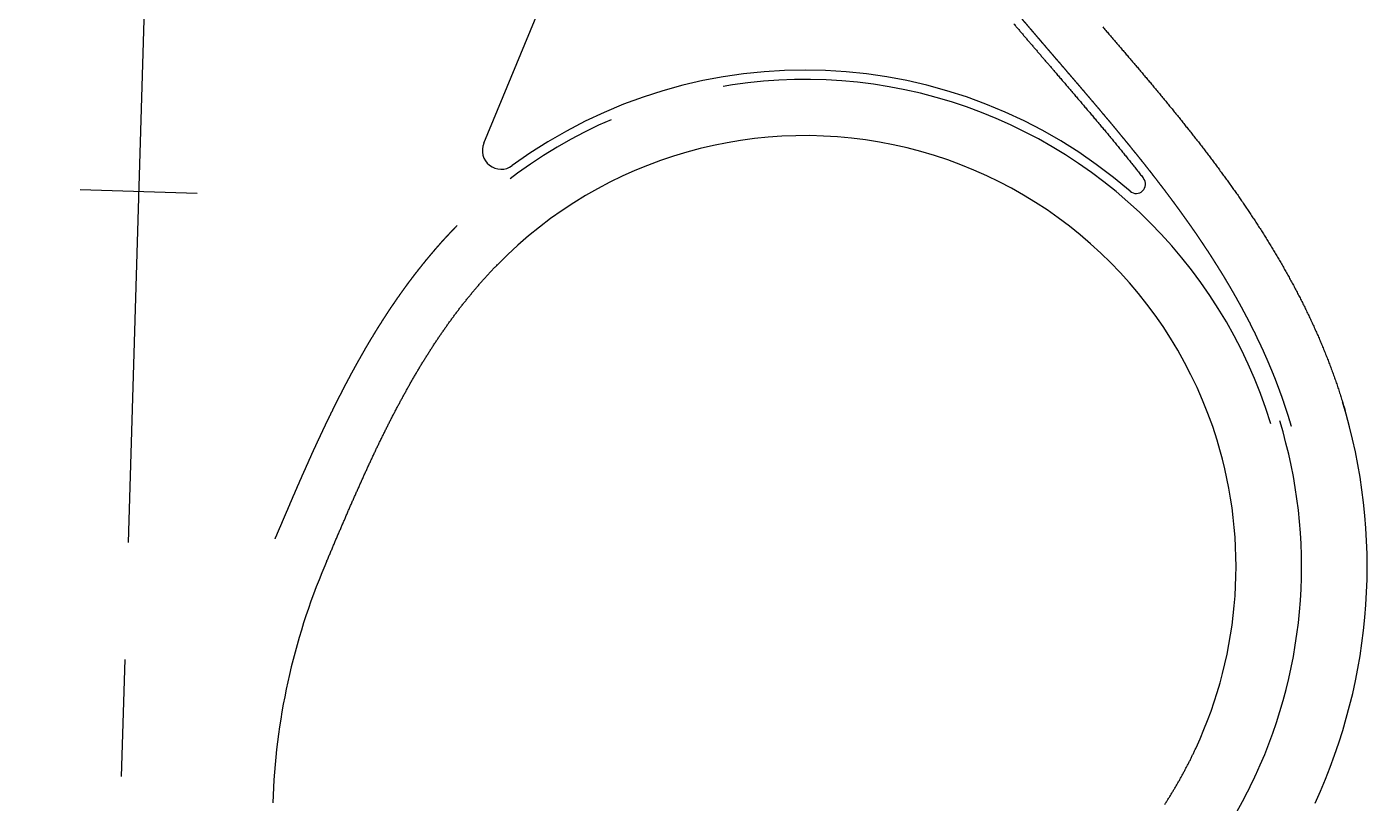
# Model space of a CAD drawing. Header units: millimetres. Extents: x 29316 to 52938, y 29851 to 35526.
# Drawn here: x 30676 to 30819.1, y 31198.7 to 31281.5 of the extents above; entities that cross this region are included whole.
import ezdxf

# ---------------------------------------------------------------- set-up
doc = ezdxf.new("R2010")
doc.units = ezdxf.units.MM
doc.header["$MEASUREMENT"] = 0
doc.linetypes.add('CENTER2', pattern=[1.125, 0.75, -0.125, 0.125, -0.125])
doc.layers.get('0').update_dxf_attribs({"linetype": 'CONTINUOUS'})
for name, color, linetype in [('D-道路-车行道边线', 5, 'CONTINUOUS'), ('标注_桩号', 2, 'CONTINUOUS'), ('道路中线_D', 7, 'CONTINUOUS'), ('道路中线_E', 7, 'CONTINUOUS'), ('道路中线_F', 7, 'CONTINUOUS')]:
    doc.layers.add(name, color=color, linetype=linetype)

msp = doc.modelspace()

# ---------------------------------------------------------------- linework, layer by layer
at = {"color": 1, "linetype": 'CENTER2', "ltscale": 100}
msp.add_line((30705.89, 31863.71), (30676.01, 30864.15), dxfattribs=at)
at = {"layer": 'D-道路-车行道边线'}
for p, q in [((30724.78, 31269.1), (30741.55, 31309.63)), ((30708.04, 31224.52), (30707.82, 31224))]:
    msp.add_line(p, q, dxfattribs=at)
at = {"layer": 'D-道路-车行道边线', "flags": 128}
for points in [[(30781.36, 31281.84, -0.000088), (30781.49, 31281.69, -0.000085), (30781.62, 31281.54, -0.000082), (30781.75, 31281.38, -0.000079), (30781.88, 31281.23, -0.000076), (30782.01, 31281.08, -0.000074), (30782.14, 31280.93, -0.000071), (30782.27, 31280.77, -0.000068), (30782.4, 31280.62, -0.000065), (30782.53, 31280.47, -0.000062), (30782.66, 31280.32, -0.00006), (30782.79, 31280.16, -0.000057), (30782.92, 31280.01, -0.000054), (30783.05, 31279.86, -0.000051), (30783.18, 31279.71, -0.000049), (30783.31, 31279.56, -0.000046), (30783.44, 31279.4, -0.000043), (30783.57, 31279.25, -0.00004), (30783.7, 31279.1, -0.000037), (30783.83, 31278.95, -0.000035), (30783.96, 31278.8, -0.000032), (30784.09, 31278.64, -0.000029), (30784.22, 31278.49, -0.000026), (30784.35, 31278.34, -0.000024), (30784.48, 31278.19, -0.000021), (30784.61, 31278.04, -0.000018), (30784.74, 31277.88, -0.000015), (30784.88, 31277.73, -0.000013), (30785.01, 31277.58, -0.00001), (30785.14, 31277.43, -0.000007), (30785.27, 31277.28, -0.000004), (30785.4, 31277.13, -0.000001), (30785.53, 31276.97, -0.000001)], [(30790.84, 31281.53, 0.000003), (30791, 31281.34, 0.00001), (30791.17, 31281.14, 0.000017), (30791.34, 31280.95, 0.000023), (30791.51, 31280.75, 0.00003), (30791.68, 31280.56, 0.000036), (30791.84, 31280.36, 0.000043), (30792.01, 31280.17, 0.00005), (30792.18, 31279.97, 0.000056), (30792.35, 31279.77, 0.000063), (30792.52, 31279.58, 0.000069), (30792.68, 31279.38, 0.000076), (30792.85, 31279.19, 0.000083), (30793.02, 31278.99, 0.000089), (30793.19, 31278.79, 0.000096), (30793.36, 31278.59, 0.000103), (30793.53, 31278.4, 0.000109), (30793.69, 31278.2, 0.000116), (30793.86, 31278, 0.000124), (30794.03, 31277.8, 0.000132), (30794.2, 31277.6, 0.000139), (30794.37, 31277.4, 0.000146), (30794.54, 31277.21, 0.000153), (30794.71, 31277.01, 0.00016), (30794.88, 31276.81, 0.000167), (30795.05, 31276.61, 0.000174), (30795.21, 31276.41, 0.000181), (30795.38, 31276.21, 0.000188), (30795.55, 31276.01, 0.000195), (30795.72, 31275.81, 0.000202), (30795.89, 31275.61, 0.00021), (30796.06, 31275.41, 0.000217), (30796.22, 31275.21, 0.000224), (30796.39, 31275, 0.000231), (30796.56, 31274.8, 0.000238), (30796.73, 31274.6, 0.000245), (30796.9, 31274.4, 0.000253), (30797.06, 31274.2, 0.00026), (30797.23, 31273.99, 0.000267), (30797.4, 31273.79, 0.000274), (30797.57, 31273.59, 0.000282), (30797.73, 31273.38, 0.000289), (30797.9, 31273.18, 0.000296), (30798.07, 31272.97, 0.000304), (30798.24, 31272.77, 0.000311), (30798.4, 31272.57, 0.000318), (30798.57, 31272.36, 0.000326), (30798.74, 31272.15, 0.000333), (30798.9, 31271.95, 0.000341), (30799.07, 31271.74, 0.000348), (30799.24, 31271.54, 0.000356), (30799.4, 31271.33, 0.000363), (30799.57, 31271.12, 0.000371), (30799.73, 31270.91, 0.000378), (30799.9, 31270.71, 0.000386), (30800.06, 31270.5, 0.000393), (30800.23, 31270.29, 0.000401), (30800.39, 31270.08, 0.000408), (30800.56, 31269.87, 0.000416), (30800.72, 31269.66, 0.000424), (30800.89, 31269.45, 0.000431), (30801.05, 31269.24, 0.000439), (30801.21, 31269.03, 0.000447), (30801.38, 31268.82, 0.000454), (30801.54, 31268.61, 0.000462), (30801.7, 31268.39, 0.00047), (30801.86, 31268.18, 0.000478), (30802.03, 31267.97, 0.000485), (30802.19, 31267.76, 0.000493), (30802.35, 31267.54, 0.000501), (30802.51, 31267.33, 0.000509), (30802.67, 31267.11, 0.000517), (30802.83, 31266.9, 0.000525), (30802.99, 31266.68, 0.000532), (30803.16, 31266.47, 0.00054), (30803.31, 31266.25, 0.000548), (30803.47, 31266.03, 0.000556), (30803.63, 31265.82, 0.000564), (30803.79, 31265.6, 0.000572), (30803.95, 31265.38, 0.00058), (30804.11, 31265.16, 0.000588), (30804.27, 31264.94, 0.000596), (30804.42, 31264.72, 0.000604), (30804.58, 31264.5, 0.000612), (30804.74, 31264.28, 0.000621), (30804.89, 31264.06, 0.000629), (30805.05, 31263.84, 0.000637), (30805.21, 31263.62, 0.000645), (30805.36, 31263.4, 0.000653), (30805.51, 31263.17, 0.000661), (30805.67, 31262.95, 0.00067), (30805.82, 31262.72, 0.000678), (30805.98, 31262.5, 0.000686), (30806.13, 31262.28, 0.000694), (30806.28, 31262.05, 0.000703), (30806.43, 31261.82, 0.000711), (30806.58, 31261.6, 0.000719), (30806.73, 31261.37, 0.000728), (30806.88, 31261.14, 0.000736), (30807.03, 31260.92, 0.000744), (30807.18, 31260.69, 0.000753), (30807.33, 31260.46, 0.000761), (30807.48, 31260.23, 0.00077), (30807.63, 31260, 0.000778), (30807.78, 31259.77, 0.000787), (30807.92, 31259.54, 0.000795), (30808.07, 31259.3, 0.000804), (30808.21, 31259.07, 0.000812), (30808.36, 31258.84, 0.000821), (30808.5, 31258.61, 0.000829), (30808.65, 31258.37, 0.000838), (30808.79, 31258.14, 0.000847), (30808.93, 31257.9, 0.000855), (30809.08, 31257.67, 0.000864), (30809.22, 31257.43, 0.000873), (30809.36, 31257.19, 0.000881), (30809.5, 31256.96, 0.00089), (30809.64, 31256.72, 0.000899), (30809.78, 31256.48, 0.000908), (30809.91, 31256.24, 0.000916), (30810.05, 31256, 0.000925), (30810.19, 31255.76, 0.000934), (30810.32, 31255.52, 0.000943), (30810.46, 31255.28, 0.000952), (30810.59, 31255.04, 0.000961), (30810.73, 31254.8, 0.00097), (30810.86, 31254.55, 0.000979), (30810.99, 31254.31, 0.000988), (30811.12, 31254.06, 0.000997), (30811.26, 31253.82, 0.001006), (30811.39, 31253.57, 0.001015), (30811.52, 31253.33, 0.001024), (30811.64, 31253.08, 0.001033), (30811.77, 31252.83, 0.001042), (30811.9, 31252.59, 0.001051), (30812.03, 31252.34, 0.00106), (30812.15, 31252.09, 0.001069), (30812.28, 31251.84, 0.001078), (30812.4, 31251.59, 0.001088), (30812.52, 31251.34, 0.001097), (30812.64, 31251.09, 0.001106), (30812.77, 31250.84, 0.001115), (30812.89, 31250.58, 0.001125), (30813.01, 31250.33, 0.001134), (30813.12, 31250.08, 0.001143), (30813.24, 31249.82, 0.001152), (30813.36, 31249.57, 0.001162), (30813.47, 31249.31, 0.001171), (30813.59, 31249.06, 0.001181), (30813.7, 31248.8, 0.00119), (30813.82, 31248.54, 0.0012), (30813.93, 31248.28, 0.001209), (30814.04, 31248.03, 0.001219), (30814.15, 31247.77, 0.001228), (30814.26, 31247.51, 0.001238), (30814.37, 31247.25, 0.001247), (30814.47, 31246.99, 0.001257), (30814.58, 31246.73, 0.001266), (30814.68, 31246.46, 0.001276), (30814.79, 31246.2, 0.001286), (30814.89, 31245.94, 0.001295), (30814.99, 31245.67, 0.001305), (30815.09, 31245.41, 0.001315), (30815.19, 31245.15, 0.001324), (30815.29, 31244.88, 0.001334), (30815.39, 31244.61, 0.001344), (30815.49, 31244.35, 0.001354), (30815.58, 31244.08, 0.001364), (30815.68, 31243.81, 0.001373), (30815.77, 31243.54, 0.001383), (30815.86, 31243.28, 0.001393), (30815.95, 31243.01, 0.001403), (30816.04, 31242.74, 0.001413), (30816.13, 31242.47, 0.001423), (30816.22, 31242.19, 0.001433), (30816.3, 31241.92, 0.001443), (30816.39, 31241.65, 0.001453), (30816.47, 31241.38, 0.001463), (30816.55, 31241.11, 0.001473), (30816.64, 31240.83, 0.001335), (30816.71, 31240.58, 0.001335)], [(30785.53, 31276.97, 0.000003), (30785.69, 31276.78, 0.00001), (30785.86, 31276.58, 0.000017), (30786.03, 31276.39, 0.000023), (30786.2, 31276.19, 0.00003), (30786.36, 31276, 0.000036), (30786.53, 31275.8, 0.000043), (30786.7, 31275.61, 0.00005), (30786.87, 31275.41, 0.000056), (30787.03, 31275.22, 0.000063), (30787.2, 31275.02, 0.000069), (30787.37, 31274.83, 0.000076), (30787.54, 31274.63, 0.000083), (30787.7, 31274.44, 0.000089), (30787.87, 31274.24, 0.000096), (30788.04, 31274.05, 0.000103), (30788.2, 31273.85, 0.000109), (30788.37, 31273.66, 0.000116), (30788.54, 31273.46, 0.000122), (30788.7, 31273.27, 0.000128), (30788.87, 31273.07, 0.000135), (30789.03, 31272.87, 0.000142), (30789.2, 31272.68, 0.000148), (30789.37, 31272.48, 0.000155), (30789.53, 31272.29, 0.000161), (30789.7, 31272.09, 0.000168), (30789.86, 31271.89, 0.000174), (30790.03, 31271.7, 0.000181), (30790.19, 31271.5, 0.000187), (30790.36, 31271.31, 0.000194), (30790.52, 31271.11, 0.000201), (30790.69, 31270.91, 0.000207), (30790.85, 31270.72, 0.000214), (30791.02, 31270.52, 0.00022), (30791.18, 31270.32, 0.000227), (30791.35, 31270.13, 0.000233), (30791.51, 31269.93, 0.00024), (30791.67, 31269.73, 0.000246), (30791.84, 31269.53, 0.000253), (30792, 31269.34, 0.000259), (30792.16, 31269.14, 0.000266), (30792.32, 31268.94, 0.000272), (30792.49, 31268.74, 0.000279), (30792.65, 31268.54, 0.000285), (30792.81, 31268.35, 0.000292), (30792.97, 31268.15, 0.000298), (30793.13, 31267.95, 0.000305), (30793.3, 31267.75, 0.000311), (30793.46, 31267.55, 0.000318), (30793.62, 31267.35, 0.000324), (30793.78, 31267.15, 0.000331), (30793.94, 31266.95, 0.000337), (30794.1, 31266.75, 0.000344), (30794.26, 31266.55, 0.00035), (30794.42, 31266.35, 0.000357), (30794.57, 31266.15, 0.000363), (30794.73, 31265.95, 0.000369), (30794.89, 31265.75, 0.000376), (30795.2, 31265.36)], [(30708.04, 31224.52, 0.000003), (30708.13, 31224.72, 0.000009), (30708.21, 31224.92, 0.000014), (30708.29, 31225.12, 0.00002), (30708.38, 31225.32, 0.000026), (30708.46, 31225.52, 0.000032), (30708.55, 31225.71, 0.000038), (30708.63, 31225.91, 0.000043), (30708.72, 31226.11, 0.000049), (30708.8, 31226.31, 0.000055), (30708.89, 31226.51, 0.000061), (30708.97, 31226.71, 0.000066), (30709.05, 31226.9, 0.000072), (30709.14, 31227.1, 0.000078), (30709.22, 31227.3, 0.000084), (30709.31, 31227.5, 0.00009), (30709.39, 31227.69, 0.000095), (30709.48, 31227.89, 0.000101), (30709.56, 31228.09, 0.000107), (30709.64, 31228.28, 0.000113), (30709.73, 31228.48, 0.000118), (30709.81, 31228.68, 0.000123), (30709.9, 31228.87, 0.000126), (30709.98, 31229.06, 0.000132), (30710.06, 31229.26, 0.000137), (30710.15, 31229.46, 0.000143), (30710.23, 31229.65, 0.000148), (30710.32, 31229.85, 0.000153), (30710.4, 31230.04, 0.000159), (30710.49, 31230.24, 0.000164), (30710.57, 31230.43, 0.000169), (30710.66, 31230.62, 0.000175), (30710.74, 31230.82, 0.00018), (30710.83, 31231.01, 0.000185), (30710.91, 31231.21, 0.000191), (30711, 31231.4, 0.000196), (30711.08, 31231.59, 0.000201), (30711.17, 31231.79, 0.000207), (30711.26, 31231.98, 0.000212), (30711.34, 31232.17, 0.000217), (30711.43, 31232.36, 0.000222), (30711.51, 31232.56, 0.000227), (30711.6, 31232.75, 0.000233), (30711.69, 31232.94, 0.000238), (30711.77, 31233.13, 0.000243), (30711.86, 31233.32, 0.000248), (30711.95, 31233.52, 0.000253), (30712.03, 31233.71, 0.000258), (30712.12, 31233.9, 0.000263), (30712.21, 31234.09, 0.000268), (30712.29, 31234.28, 0.000274), (30712.38, 31234.47, 0.000279), (30712.47, 31234.66, 0.000284), (30712.56, 31234.85, 0.000289), (30712.64, 31235.04, 0.000294), (30712.73, 31235.23, 0.000299), (30712.82, 31235.42, 0.000304), (30712.91, 31235.61, 0.000309), (30713, 31235.79, 0.000314), (30713.09, 31235.98, 0.000319), (30713.18, 31236.17, 0.000323), (30713.27, 31236.36, 0.000328), (30713.35, 31236.55, 0.000333), (30713.44, 31236.73, 0.000338), (30713.53, 31236.92, 0.000343), (30713.62, 31237.11, 0.000348), (30713.71, 31237.29, 0.000353), (30713.81, 31237.48, 0.000358), (30713.9, 31237.67, 0.000363), (30713.99, 31237.85, 0.000367), (30714.08, 31238.04, 0.000372), (30714.17, 31238.22, 0.000377), (30714.26, 31238.41, 0.000382), (30714.35, 31238.59, 0.000386), (30714.45, 31238.78, 0.000391), (30714.54, 31238.96, 0.000396), (30714.63, 31239.14, 0.000401), (30714.72, 31239.33, 0.000405), (30714.82, 31239.51, 0.00041), (30714.91, 31239.69, 0.000415), (30715, 31239.88, 0.00042), (30715.1, 31240.06, 0.000424), (30715.19, 31240.24, 0.000429), (30715.29, 31240.42, 0.000433), (30715.38, 31240.6, 0.000438), (30715.48, 31240.79, 0.000443), (30715.57, 31240.97, 0.000447), (30715.67, 31241.15, 0.000452), (30715.77, 31241.33, 0.000456), (30715.86, 31241.51, 0.000461), (30715.96, 31241.69, 0.000466), (30716.06, 31241.87, 0.00047), (30716.15, 31242.04, 0.000475), (30716.25, 31242.22, 0.000479), (30716.35, 31242.4, 0.000484), (30716.45, 31242.58, 0.000488), (30716.54, 31242.76, 0.000493), (30716.64, 31242.93, 0.000497), (30716.74, 31243.11, 0.000502), (30716.84, 31243.29, 0.000506), (30716.94, 31243.46, 0.00051), (30717.04, 31243.64, 0.000515), (30717.14, 31243.81, 0.000519), (30717.24, 31243.99, 0.000524), (30717.35, 31244.16, 0.000528), (30717.45, 31244.34, 0.000532), (30717.55, 31244.51, 0.000537), (30717.65, 31244.69, 0.000541), (30717.75, 31244.86, 0.000545), (30717.86, 31245.03, 0.00055), (30717.96, 31245.21, 0.000554), (30718.06, 31245.38, 0.000558), (30718.17, 31245.55, 0.000563), (30718.27, 31245.72, 0.000567), (30718.38, 31245.89, 0.000571), (30718.48, 31246.06, 0.000575), (30718.59, 31246.23, 0.00058), (30718.7, 31246.4, 0.000584), (30718.8, 31246.57, 0.000588), (30718.91, 31246.74, 0.000592), (30719.02, 31246.91, 0.000596), (30719.12, 31247.08, 0.000601), (30719.23, 31247.24, 0.000605), (30719.34, 31247.41, 0.000609), (30719.45, 31247.58, 0.000613), (30719.56, 31247.75, 0.000617), (30719.67, 31247.91, 0.000621), (30719.78, 31248.08, 0.000625), (30719.89, 31248.24, 0.00063), (30720, 31248.41, 0.000634), (30720.11, 31248.57, 0.000638), (30720.22, 31248.74, 0.000642), (30720.33, 31248.9, 0.000646), (30720.45, 31249.06, 0.00065), (30720.56, 31249.22, 0.000654), (30720.67, 31249.39, 0.000658), (30720.79, 31249.55, 0.000662), (30720.9, 31249.71, 0.000666), (30721.01, 31249.87, 0.00067), (30721.13, 31250.03, 0.000674), (30721.25, 31250.19, 0.000678), (30721.36, 31250.35, 0.000682), (30721.48, 31250.51, 0.000686), (30721.59, 31250.66, 0.00069), (30721.71, 31250.82, 0.000693), (30721.83, 31250.98, 0.000697), (30721.95, 31251.14, 0.000701), (30722.07, 31251.29, 0.000705), (30722.18, 31251.45, 0.000709), (30722.3, 31251.6, 0.000713), (30722.42, 31251.76, 0.000717), (30722.54, 31251.91, 0.00072), (30722.67, 31252.06, 0.000724), (30722.79, 31252.22, 0.000728), (30722.91, 31252.37, 0.000732), (30723.03, 31252.52, 0.000736), (30723.15, 31252.67, 0.000739), (30723.28, 31252.82, 0.000743), (30723.4, 31252.97, 0.000747), (30723.52, 31253.12, 0.000751), (30723.65, 31253.27, 0.000754), (30723.77, 31253.42, 0.000758), (30723.9, 31253.57, 0.000762), (30724.02, 31253.72, 0.000766), (30724.15, 31253.86, 0.000769), (30724.28, 31254.01, 0.000773), (30724.4, 31254.16, 0.000777), (30724.53, 31254.3, 0.00078), (30724.66, 31254.45, 0.000784), (30724.79, 31254.59, 0.000787), (30724.92, 31254.73, 0.000791), (30725.05, 31254.88, 0.000795), (30725.18, 31255.02, 0.000798), (30725.31, 31255.16, 0.000802), (30725.44, 31255.3, 0.000805), (30725.57, 31255.44, 0.000809), (30725.7, 31255.58, 0.000813), (30725.83, 31255.72, 0.000816), (30725.97, 31255.86, 0.00082), (30726.1, 31255.99, 0.00093), (30726.25, 31256.15, 0.00093)], [(30797.46, 31198.5, -0.000646), (30797.56, 31198.66, -0.00065), (30797.66, 31198.82, -0.000653), (30797.76, 31198.98, -0.000657), (30797.86, 31199.14, -0.00066), (30797.96, 31199.3, -0.000664), (30798.06, 31199.47, -0.000667), (30798.16, 31199.63, -0.000671), (30798.26, 31199.79, -0.000674), (30798.35, 31199.95, -0.000678), (30798.45, 31200.11, -0.000681), (30798.55, 31200.27, -0.000684), (30798.64, 31200.44, -0.000688), (30798.74, 31200.6, -0.000691), (30798.83, 31200.76, -0.000695), (30798.92, 31200.93, -0.000698), (30799.02, 31201.09, -0.000701), (30799.11, 31201.25, -0.000705), (30799.2, 31201.42, -0.000708), (30799.29, 31201.58, -0.000711), (30799.38, 31201.74, -0.000715), (30799.47, 31201.91, -0.000718), (30799.56, 31202.07, -0.000721), (30799.64, 31202.24, -0.000724), (30799.73, 31202.4, -0.000728), (30799.82, 31202.57, -0.000731), (30799.9, 31202.73, -0.000734), (30799.99, 31202.9, -0.000737), (30800.07, 31203.06, -0.000741), (30800.16, 31203.23, -0.000744), (30800.24, 31203.39, -0.000747), (30800.32, 31203.56, -0.00075), (30800.4, 31203.73, -0.000753), (30800.48, 31203.89, -0.000757), (30800.56, 31204.06, -0.00076), (30800.64, 31204.23, -0.000763), (30800.72, 31204.39, -0.000883), (30800.81, 31204.58, -0.000883)]]:
    msp.add_lwpolyline(points, format="xyb", dxfattribs=at)
at = {"layer": 'D-道路-车行道边线'}
for centre, radius, start, end in [((30759.07, 31223.92), 53, 49.1211, 126.1423), ((30726.63, 31268.33), 2, 157.5266, 306.1423), ((30759.07, 31223.92), 46, 17.0506, 135.5454), ((30794.41, 31264.74), 1, 229.1211, 38.1083), ((30759.07, 31223.92), 60, 335.1163, 17.0506), ((30759.07, 31223.92), 46, 335.1163, 17.0506), ((30772.24, 31196.61), 70, 156.9602, 178.2877)]:
    msp.add_arc(centre, radius, start, end, dxfattribs=at)
at = {"layer": '标注_桩号'}
msp.add_line((30681.71, 31264.16), (30694.21, 31263.79), dxfattribs=at)
at = {"layer": '道路中线_D', "color": 6, "linetype": 'CENTER2', "ltscale": 100, "flags": 128}
msp.add_lwpolyline([(30783.42, 31171.95, -0.000003), (30783.57, 31172.1, -0.000008), (30783.72, 31172.25, -0.000014), (30783.87, 31172.4, -0.000019), (30784.03, 31172.55, -0.000025), (30784.18, 31172.69, -0.000031), (30784.33, 31172.84, -0.000036), (30784.48, 31172.99, -0.000042), (30784.63, 31173.14, -0.000047), (30784.78, 31173.29, -0.000053), (30784.93, 31173.44, -0.000058), (30785.08, 31173.59, -0.000064), (30785.24, 31173.74, -0.00007), (30785.39, 31173.88, -0.000075), (30785.54, 31174.03, -0.000081), (30785.69, 31174.18, -0.000086), (30785.84, 31174.33, -0.000092), (30785.99, 31174.48, -0.000097), (30786.14, 31174.63, -0.000103), (30786.29, 31174.78, -0.000108), (30786.44, 31174.93, -0.000114), (30786.6, 31175.08, -0.00012), (30786.75, 31175.23, -0.000125), (30786.9, 31175.38, -0.000131), (30787.05, 31175.53, -0.000136), (30787.2, 31175.68, -0.000142), (30787.35, 31175.83, -0.000147), (30787.5, 31175.98, -0.000153), (30787.65, 31176.13, -0.000159), (30787.8, 31176.28, -0.000164), (30787.95, 31176.43, -0.00017), (30788.1, 31176.58, -0.000175), (30788.25, 31176.73, -0.000181), (30788.4, 31176.88, -0.000186), (30788.55, 31177.03, -0.000192), (30788.7, 31177.18, -0.000197), (30788.85, 31177.33, -0.000203), (30789, 31177.48, -0.000209), (30789.15, 31177.63, -0.000214), (30789.29, 31177.78, -0.00022), (30789.44, 31177.93, -0.000225), (30789.59, 31178.09, -0.000231), (30789.74, 31178.24, -0.000236), (30789.89, 31178.39, -0.000242), (30790.04, 31178.54, -0.000248), (30790.19, 31178.69, -0.000253), (30790.33, 31178.84, -0.000259), (30790.48, 31179, -0.000264), (30790.63, 31179.15, -0.00027), (30790.78, 31179.3, -0.000275), (30790.92, 31179.45, -0.000281), (30791.07, 31179.61, -0.000286), (30791.22, 31179.76, -0.000292), (30791.37, 31179.91, -0.000298), (30791.51, 31180.07, -0.000303), (30791.66, 31180.22, -0.000309), (30791.8, 31180.37, -0.000314), (30791.95, 31180.53, -0.00032), (30792.1, 31180.68, -0.000325), (30792.24, 31180.84, -0.000331), (30792.39, 31180.99, -0.000337), (30792.53, 31181.15, -0.000342), (30792.68, 31181.3, -0.000348), (30792.82, 31181.46, -0.000353), (30792.97, 31181.61, -0.000359), (30793.11, 31181.77, -0.000364), (30793.26, 31181.92, -0.00037), (30793.4, 31182.08, -0.000375), (30793.54, 31182.23, -0.000381), (30793.69, 31182.39, -0.000387), (30793.83, 31182.55, -0.000392), (30793.97, 31182.7, -0.000398), (30794.12, 31182.86, -0.000403), (30794.26, 31183.02, -0.000409), (30794.4, 31183.18, -0.000414), (30794.54, 31183.33, -0.00042), (30794.69, 31183.49, -0.000426), (30794.83, 31183.65, -0.000431), (30794.97, 31183.81, -0.000437), (30795.11, 31183.97, -0.000442), (30795.25, 31184.13, -0.000448), (30795.39, 31184.29, -0.000453), (30795.53, 31184.45, -0.000459), (30795.67, 31184.61, -0.000464), (30795.81, 31184.77, -0.00047), (30795.95, 31184.93, -0.000476), (30796.09, 31185.09, -0.000481), (30796.23, 31185.25, -0.000487), (30796.36, 31185.41, -0.000492), (30796.5, 31185.57, -0.000498), (30796.64, 31185.73, -0.000503), (30796.78, 31185.89, -0.000509), (30796.91, 31186.05, -0.000515), (30797.05, 31186.22, -0.00052), (30797.19, 31186.38, -0.000526), (30797.32, 31186.54, -0.000531), (30797.46, 31186.71, -0.000537), (30797.59, 31186.87, -0.000542), (30797.73, 31187.03, -0.000548), (30797.86, 31187.2, -0.000553), (30798, 31187.36, -0.000559), (30798.13, 31187.53, -0.000565), (30798.27, 31187.69, -0.00057), (30798.4, 31187.86, -0.000576), (30798.53, 31188.02, -0.000581), (30798.66, 31188.19, -0.000587), (30798.8, 31188.35, -0.000592), (30798.93, 31188.52, -0.000598), (30799.06, 31188.69, -0.000604), (30799.19, 31188.86, -0.000609), (30799.32, 31189.02, -0.000615), (30799.45, 31189.19, -0.00062), (30799.58, 31189.36, -0.000626), (30799.71, 31189.53, -0.000631), (30799.84, 31189.7, -0.000637), (30799.97, 31189.87, -0.000642), (30800.09, 31190.03, -0.000648), (30800.22, 31190.2, -0.000654), (30800.35, 31190.37, -0.000659), (30800.47, 31190.55, -0.000665), (30800.6, 31190.72, -0.00067), (30800.73, 31190.89, -0.000676), (30800.85, 31191.06, -0.000681), (30800.98, 31191.23, -0.000687), (30801.1, 31191.4, -0.000693), (30801.22, 31191.57, -0.000698), (30801.35, 31191.75, -0.000704), (30801.47, 31191.92, -0.000709), (30801.59, 31192.09, -0.000715), (30801.71, 31192.27, -0.00072), (30801.84, 31192.44, -0.000726), (30801.96, 31192.62, -0.000731), (30802.08, 31192.79, -0.000737), (30802.2, 31192.97, -0.000743), (30802.32, 31193.14, -0.000748), (30802.43, 31193.32, -0.000754), (30802.55, 31193.49, -0.000759), (30802.67, 31193.67, -0.000765), (30802.79, 31193.85, -0.00077), (30802.9, 31194.03, -0.000776), (30803.02, 31194.2, -0.000782), (30803.13, 31194.38, -0.000787), (30803.25, 31194.56, -0.000793), (30803.36, 31194.74, -0.000798), (30803.48, 31194.92, -0.000804), (30803.59, 31195.1, -0.000809), (30803.7, 31195.28, -0.000815), (30803.82, 31195.46, -0.00082), (30803.93, 31195.64, -0.000826), (30804.04, 31195.82, -0.000832), (30804.15, 31196, -0.000837), (30804.26, 31196.18, -0.000843), (30804.37, 31196.37, -0.000848), (30804.48, 31196.55, -0.000854), (30804.58, 31196.73, -0.000859), (30804.69, 31196.91, -0.000865), (30804.8, 31197.1, -0.000871), (30804.9, 31197.28, -0.000876), (30805.01, 31197.47, -0.000882), (30805.11, 31197.65, -0.000887), (30805.22, 31197.84, -0.000893), (30805.32, 31198.02, -0.000898), (30805.42, 31198.21, -0.000904), (30805.52, 31198.39, -0.000909), (30805.63, 31198.58, -0.000915), (30805.73, 31198.77, -0.000921), (30805.83, 31198.95, -0.000926), (30805.93, 31199.14, -0.000932), (30806.02, 31199.33, -0.000937), (30806.12, 31199.52, -0.000943), (30806.22, 31199.71, -0.000948), (30806.32, 31199.9, -0.000954), (30806.41, 31200.08, -0.00096), (30806.51, 31200.27, -0.000965), (30806.6, 31200.47, -0.000971), (30806.69, 31200.66, -0.000976), (30806.79, 31200.85, -0.000982), (30806.88, 31201.04, -0.000987), (30806.97, 31201.23, -0.000993), (30807.06, 31201.42, -0.000998), (30807.15, 31201.61)], format="xyb", dxfattribs=at)
at = {"layer": '道路中线_D', "color": 6, "linetype": 'CENTER2', "ltscale": 100}
msp.add_arc((30759.07, 31223.92), 53, 335.1163, 17.0506, dxfattribs=at)
at = {"layer": '道路中线_E', "color": 6, "linetype": 'CENTER2', "ltscale": 100, "flags": 128}
msp.add_lwpolyline([(30702.52, 31226.88, 0.000003), (30702.6, 31227.08, 0.000009), (30702.69, 31227.28, 0.000014), (30702.77, 31227.48, 0.00002), (30702.86, 31227.68, 0.000026), (30702.94, 31227.88, 0.000032), (30703.03, 31228.07, 0.000038), (30703.11, 31228.27, 0.000043), (30703.2, 31228.47, 0.000049), (30703.28, 31228.67, 0.000055), (30703.37, 31228.87, 0.000061), (30703.45, 31229.07, 0.000066), (30703.54, 31229.27, 0.000072), (30703.62, 31229.47, 0.000078), (30703.71, 31229.67, 0.000084), (30703.79, 31229.87, 0.00009), (30703.88, 31230.06, 0.000095), (30703.96, 31230.26, 0.000101), (30704.05, 31230.46, 0.000107), (30704.13, 31230.66, 0.000113), (30704.22, 31230.86, 0.000118), (30704.3, 31231.06, 0.000124), (30704.39, 31231.26, 0.00013), (30704.47, 31231.46, 0.000136), (30704.56, 31231.65, 0.000142), (30704.65, 31231.85, 0.000147), (30704.73, 31232.05, 0.000153), (30704.82, 31232.25, 0.000159), (30704.9, 31232.45, 0.000165), (30704.99, 31232.65, 0.00017), (30705.08, 31232.84, 0.000176), (30705.16, 31233.04, 0.000182), (30705.25, 31233.24, 0.000188), (30705.34, 31233.44, 0.000194), (30705.42, 31233.64, 0.000199), (30705.51, 31233.84, 0.000205), (30705.6, 31234.03, 0.000211), (30705.69, 31234.23, 0.000217), (30705.78, 31234.43, 0.000222), (30705.86, 31234.63, 0.000228), (30705.95, 31234.82, 0.000234), (30706.04, 31235.02, 0.00024), (30706.13, 31235.22, 0.000246), (30706.22, 31235.42, 0.000251), (30706.31, 31235.61, 0.000257), (30706.39, 31235.81, 0.000263), (30706.48, 31236.01, 0.000269), (30706.57, 31236.2, 0.000274), (30706.66, 31236.4, 0.00028), (30706.75, 31236.6, 0.000286), (30706.84, 31236.79, 0.000292), (30706.93, 31236.99, 0.000298), (30707.02, 31237.19, 0.000303), (30707.12, 31237.38, 0.000309), (30707.21, 31237.58, 0.000315), (30707.3, 31237.78, 0.000321), (30707.39, 31237.97, 0.000326), (30707.48, 31238.17, 0.000332), (30707.57, 31238.36, 0.000338), (30707.67, 31238.56, 0.000344), (30707.76, 31238.76, 0.00035), (30707.85, 31238.95, 0.000355), (30707.94, 31239.15, 0.000361), (30708.04, 31239.34, 0.000367), (30708.13, 31239.54, 0.000373), (30708.23, 31239.73, 0.000378), (30708.32, 31239.93, 0.000384), (30708.42, 31240.12, 0.00039), (30708.51, 31240.31, 0.000396), (30708.61, 31240.51, 0.000402), (30708.7, 31240.7, 0.000407), (30708.8, 31240.9, 0.000413), (30708.89, 31241.09, 0.000419), (30708.99, 31241.28, 0.000425), (30709.09, 31241.48, 0.00043), (30709.18, 31241.67, 0.000436), (30709.28, 31241.86, 0.000442), (30709.38, 31242.06, 0.000448), (30709.48, 31242.25, 0.000454), (30709.58, 31242.44, 0.000459), (30709.67, 31242.63, 0.000465), (30709.77, 31242.83, 0.000471), (30709.87, 31243.02, 0.000477), (30709.97, 31243.21, 0.000483), (30710.07, 31243.4, 0.000488), (30710.17, 31243.59, 0.000494), (30710.28, 31243.79, 0.0005), (30710.38, 31243.98, 0.000506), (30710.48, 31244.17, 0.000511), (30710.58, 31244.36, 0.000517), (30710.68, 31244.55, 0.000523), (30710.79, 31244.74, 0.000529), (30710.89, 31244.93, 0.000535), (30710.99, 31245.12, 0.00054), (30711.1, 31245.31, 0.000546), (30711.2, 31245.5, 0.000552), (30711.31, 31245.69, 0.000558), (30711.41, 31245.88, 0.000563), (30711.52, 31246.06, 0.000569), (30711.63, 31246.25, 0.000575), (30711.73, 31246.44, 0.000581), (30711.84, 31246.63, 0.000587), (30711.95, 31246.82, 0.000592), (30712.06, 31247, 0.000598), (30712.16, 31247.19, 0.000604), (30712.27, 31247.38, 0.00061), (30712.38, 31247.56, 0.000615), (30712.49, 31247.75, 0.000621), (30712.6, 31247.94, 0.000627), (30712.71, 31248.12, 0.000633), (30712.82, 31248.31, 0.000639), (30712.94, 31248.49, 0.000644), (30713.05, 31248.68, 0.00065), (30713.16, 31248.86, 0.000656), (30713.27, 31249.05, 0.000662), (30713.39, 31249.23, 0.000667), (30713.5, 31249.42, 0.000673), (30713.62, 31249.6, 0.000679), (30713.73, 31249.78, 0.000685), (30713.85, 31249.96, 0.000691), (30713.96, 31250.15, 0.000696), (30714.08, 31250.33, 0.000702), (30714.2, 31250.51, 0.000708), (30714.32, 31250.69, 0.000714), (30714.43, 31250.87, 0.000719), (30714.55, 31251.05, 0.000725), (30714.67, 31251.24, 0.000731), (30714.79, 31251.42, 0.000737), (30714.91, 31251.6, 0.000743), (30715.03, 31251.77, 0.000748), (30715.15, 31251.95, 0.000754), (30715.28, 31252.13, 0.00076), (30715.4, 31252.31, 0.000766), (30715.52, 31252.49, 0.000771), (30715.64, 31252.67, 0.000777), (30715.77, 31252.84, 0.000783), (30715.89, 31253.02, 0.000789), (30716.02, 31253.2, 0.000795), (30716.14, 31253.37, 0.0008), (30716.27, 31253.55, 0.000806), (30716.4, 31253.72, 0.000812), (30716.52, 31253.9, 0.000818), (30716.65, 31254.07, 0.000823), (30716.78, 31254.25, 0.000829), (30716.91, 31254.42, 0.000835), (30717.04, 31254.59, 0.000841), (30717.17, 31254.77, 0.000847), (30717.3, 31254.94, 0.000852), (30717.43, 31255.11, 0.000858), (30717.56, 31255.28, 0.000864), (30717.7, 31255.45, 0.00087), (30717.83, 31255.62, 0.000875), (30717.96, 31255.79, 0.000881), (30718.1, 31255.96, 0.000887), (30718.23, 31256.13, 0.000893), (30718.37, 31256.3, 0.000899), (30718.51, 31256.47, 0.000904), (30718.64, 31256.64, 0.00091), (30718.78, 31256.8, 0.000916), (30718.92, 31256.97, 0.000922), (30719.06, 31257.14, 0.000927), (30719.2, 31257.3, 0.000933), (30719.34, 31257.47, 0.000939), (30719.48, 31257.63, 0.000945), (30719.62, 31257.8, 0.000951), (30719.76, 31257.96, 0.000956), (30719.9, 31258.12, 0.000962), (30720.04, 31258.28, 0.000968), (30720.19, 31258.45, 0.000974), (30720.33, 31258.61, 0.000979), (30720.48, 31258.77, 0.000985), (30720.62, 31258.93, 0.000991), (30720.77, 31259.09, 0.000997), (30720.92, 31259.25, 0.001003), (30721.06, 31259.4, 0.001008), (30721.21, 31259.56, 0.001014), (30721.36, 31259.72, 0.00102), (30721.51, 31259.88, 0.001026), (30721.66, 31260.03, 0.001031), (30721.81, 31260.19, 0.001037), (30721.96, 31260.34)], format="xyb", dxfattribs=at)
at = {"layer": '道路中线_E', "color": 6, "linetype": 'CENTER2', "ltscale": 100}
msp.add_arc((30759.07, 31223.92), 52, 17.0506, 135.5314, dxfattribs=at)
at = {"layer": '道路中线_F', "color": 6, "linetype": 'CENTER2', "ltscale": 100, "flags": 128}
for points in [[(30764.54, 31306.25, -0.000499), (30764.64, 31306.08, -0.000496), (30764.74, 31305.9, -0.000493), (30764.84, 31305.73, -0.00049), (30764.94, 31305.56, -0.000488), (30765.05, 31305.39, -0.000485), (30765.15, 31305.22, -0.000482), (30765.25, 31305.05, -0.000479), (30765.36, 31304.87, -0.000476), (30765.46, 31304.7, -0.000474), (30765.57, 31304.53, -0.000471), (30765.67, 31304.36, -0.000468), (30765.77, 31304.19, -0.000465), (30765.88, 31304.02, -0.000463), (30765.99, 31303.85, -0.00046), (30766.09, 31303.68, -0.000457), (30766.2, 31303.51, -0.000454), (30766.3, 31303.34, -0.000451), (30766.41, 31303.17, -0.000449), (30766.52, 31303.01, -0.000446), (30766.62, 31302.84, -0.000443), (30766.73, 31302.67, -0.00044), (30766.84, 31302.5, -0.000438), (30766.95, 31302.33, -0.000435), (30767.06, 31302.16, -0.000432), (30767.17, 31302, -0.000429), (30767.28, 31301.83, -0.000426), (30767.38, 31301.66, -0.000424), (30767.49, 31301.49, -0.000421), (30767.6, 31301.33, -0.000418), (30767.71, 31301.16, -0.000415), (30767.82, 31300.99, -0.000413), (30767.94, 31300.83, -0.00041), (30768.05, 31300.66, -0.000407), (30768.16, 31300.49, -0.000404), (30768.27, 31300.33, -0.000401), (30768.38, 31300.16, -0.000399), (30768.49, 31300, -0.000396), (30768.61, 31299.83, -0.000393), (30768.72, 31299.67, -0.00039), (30768.83, 31299.5, -0.000388), (30768.95, 31299.34, -0.000385), (30769.06, 31299.17, -0.000382), (30769.17, 31299.01, -0.000379), (30769.29, 31298.84, -0.000376), (30769.4, 31298.68, -0.000374), (30769.51, 31298.51, -0.000371), (30769.63, 31298.35, -0.000368), (30769.74, 31298.19, -0.000365), (30769.86, 31298.02, -0.000363), (30769.98, 31297.86, -0.00036), (30770.09, 31297.7, -0.000357), (30770.21, 31297.53, -0.000354), (30770.32, 31297.37, -0.000351), (30770.44, 31297.21, -0.000349), (30770.56, 31297.05, -0.000346), (30770.67, 31296.88, -0.000343), (30770.79, 31296.72, -0.00034), (30770.91, 31296.56, -0.000338), (30771.02, 31296.4, -0.000335), (30771.14, 31296.24, -0.000332), (30771.26, 31296.07, -0.000329), (30771.38, 31295.91, -0.000326), (30771.5, 31295.75, -0.000324), (30771.61, 31295.59, -0.000321), (30771.73, 31295.43, -0.000318), (30771.85, 31295.27, -0.000315), (30771.97, 31295.11, -0.000313), (30772.09, 31294.95, -0.00031), (30772.21, 31294.79, -0.000307), (30772.33, 31294.63, -0.000304), (30772.45, 31294.47, -0.000301), (30772.57, 31294.31, -0.000299), (30772.69, 31294.15, -0.000296), (30772.81, 31293.99, -0.000293), (30772.93, 31293.83, -0.00029), (30773.05, 31293.67, -0.000288), (30773.17, 31293.51, -0.000285), (30773.29, 31293.35, -0.000282), (30773.42, 31293.19, -0.000279), (30773.54, 31293.03, -0.000276), (30773.66, 31292.87, -0.000274), (30773.78, 31292.72, -0.000271), (30773.9, 31292.56, -0.000268), (30774.03, 31292.4, -0.000265), (30774.15, 31292.24, -0.000262), (30774.27, 31292.08, -0.00026), (30774.39, 31291.92, -0.000257), (30774.52, 31291.77, -0.000254), (30774.64, 31291.61, -0.000251), (30774.76, 31291.45, -0.000249), (30774.89, 31291.29, -0.000246), (30775.01, 31291.14, -0.000243), (30775.13, 31290.98, -0.00024), (30775.26, 31290.82, -0.000237), (30775.38, 31290.67, -0.000235), (30775.51, 31290.51, -0.000232), (30775.63, 31290.35, -0.000229), (30775.76, 31290.2, -0.000226), (30775.88, 31290.04, -0.000224), (30776, 31289.88, -0.000221), (30776.13, 31289.73, -0.000218), (30776.25, 31289.57, -0.000215), (30776.38, 31289.42, -0.000213), (30776.51, 31289.26, -0.00021), (30776.63, 31289.1, -0.000207), (30776.76, 31288.95, -0.000204), (30776.88, 31288.79, -0.000201), (30777.01, 31288.64, -0.000199), (30777.13, 31288.48, -0.000196), (30777.26, 31288.33, -0.000193), (30777.39, 31288.17, -0.00019), (30777.51, 31288.02, -0.000187), (30777.64, 31287.86, -0.000185), (30777.77, 31287.71, -0.000182), (30777.89, 31287.55, -0.000179), (30778.02, 31287.4, -0.000176), (30778.15, 31287.24, -0.000174), (30778.27, 31287.09, -0.000171), (30778.4, 31286.93, -0.000168), (30778.53, 31286.78, -0.000165), (30778.65, 31286.63, -0.000163), (30778.78, 31286.47, -0.00016), (30778.91, 31286.32, -0.000157), (30779.04, 31286.16, -0.000154), (30779.16, 31286.01, -0.000151), (30779.29, 31285.86, -0.000149), (30779.42, 31285.7, -0.000146), (30779.55, 31285.55, -0.000143), (30779.68, 31285.39, -0.00014), (30779.8, 31285.24, -0.000137), (30779.93, 31285.09, -0.000135), (30780.06, 31284.93, -0.000132), (30780.19, 31284.78, -0.000129), (30780.32, 31284.63, -0.000126), (30780.45, 31284.47, -0.000124), (30780.58, 31284.32, -0.000121), (30780.7, 31284.17, -0.000118), (30780.83, 31284.01, -0.000115), (30780.96, 31283.86, -0.000113), (30781.09, 31283.71, -0.00011), (30781.22, 31283.56, -0.000107), (30781.35, 31283.4, -0.000104), (30781.48, 31283.25, -0.000101), (30781.61, 31283.1, -0.000099), (30781.74, 31282.95, -0.000096), (30781.87, 31282.79, -0.000093), (30781.99, 31282.64, -0.00009), (30782.12, 31282.49, -0.000087), (30782.25, 31282.34, -0.000085), (30782.38, 31282.18, -0.000082), (30782.51, 31282.03, -0.000079), (30782.64, 31281.88, -0.000076), (30782.77, 31281.73, -0.000074), (30782.9, 31281.57, -0.000071), (30783.03, 31281.42, -0.000068), (30783.16, 31281.27, -0.000065), (30783.29, 31281.12, -0.000063), (30783.42, 31280.97, -0.00006), (30783.55, 31280.81, -0.000057), (30783.68, 31280.66, -0.000054), (30783.81, 31280.51, -0.000051), (30783.94, 31280.36, -0.000049), (30784.07, 31280.21, -0.000046), (30784.2, 31280.05, -0.000043), (30784.33, 31279.9, -0.00004), (30784.46, 31279.75, -0.000037), (30784.59, 31279.6, -0.000035), (30784.72, 31279.45, -0.000032), (30784.85, 31279.29, -0.000029), (30784.98, 31279.14, -0.000026), (30785.11, 31278.99, -0.000024), (30785.24, 31278.84, -0.000021), (30785.37, 31278.69, -0.000018), (30785.5, 31278.54, -0.000015), (30785.63, 31278.38, -0.000012), (30785.76, 31278.23, -0.00001), (30785.89, 31278.08, -0.000007), (30786.02, 31277.93, -0.000004), (30786.16, 31277.78, -0.000001), (30786.29, 31277.63)], [(30786.29, 31277.63, 0.000003), (30786.45, 31277.43, 0.00001), (30786.62, 31277.24, 0.000017), (30786.79, 31277.04, 0.000023), (30786.96, 31276.84, 0.00003), (30787.12, 31276.65, 0.000036), (30787.29, 31276.45, 0.000043), (30787.46, 31276.26, 0.00005), (30787.63, 31276.06, 0.000056), (30787.79, 31275.87, 0.000063), (30787.96, 31275.67, 0.000069), (30788.13, 31275.48, 0.000076), (30788.3, 31275.28, 0.000083), (30788.46, 31275.09, 0.000089), (30788.63, 31274.89, 0.000096), (30788.8, 31274.7, 0.000103), (30788.96, 31274.5, 0.000109), (30789.13, 31274.3, 0.000116), (30789.3, 31274.11, 0.000122), (30789.46, 31273.91, 0.000129), (30789.63, 31273.72, 0.000136), (30789.8, 31273.52, 0.000142), (30789.96, 31273.33, 0.000149), (30790.13, 31273.13, 0.000155), (30790.3, 31272.93, 0.000162), (30790.46, 31272.74, 0.000169), (30790.63, 31272.54, 0.000175), (30790.79, 31272.34, 0.000182), (30790.96, 31272.15, 0.000189), (30791.12, 31271.95, 0.000195), (30791.29, 31271.75, 0.000202), (30791.46, 31271.56, 0.000208), (30791.62, 31271.36, 0.000215), (30791.79, 31271.16, 0.000222), (30791.95, 31270.96, 0.000228), (30792.11, 31270.77, 0.000235), (30792.28, 31270.57, 0.000241), (30792.44, 31270.37, 0.000248), (30792.61, 31270.17, 0.000255), (30792.77, 31269.97, 0.000261), (30792.93, 31269.77, 0.000268), (30793.1, 31269.58, 0.000275), (30793.26, 31269.38, 0.000281), (30793.42, 31269.18, 0.000288), (30793.59, 31268.98, 0.000294), (30793.75, 31268.78, 0.000301), (30793.91, 31268.58, 0.000308), (30794.07, 31268.38, 0.000314), (30794.23, 31268.18, 0.000321), (30794.4, 31267.98, 0.000327), (30794.56, 31267.78, 0.000334), (30794.72, 31267.58, 0.000341), (30794.88, 31267.38, 0.000347), (30795.04, 31267.18, 0.000354), (30795.2, 31266.98, 0.000361), (30795.36, 31266.77, 0.000367), (30795.52, 31266.57, 0.000374), (30795.68, 31266.37, 0.00038), (30795.84, 31266.17, 0.000387), (30796, 31265.97, 0.000394), (30796.15, 31265.76, 0.0004), (30796.31, 31265.56, 0.000407), (30796.47, 31265.36, 0.000413), (30796.63, 31265.15, 0.00042), (30796.78, 31264.95, 0.000427), (30796.94, 31264.74, 0.000433), (30797.1, 31264.54, 0.00044), (30797.25, 31264.34, 0.000447), (30797.41, 31264.13, 0.000453), (30797.56, 31263.93, 0.00046), (30797.72, 31263.72, 0.000466), (30797.87, 31263.51, 0.000473), (30798.03, 31263.31, 0.00048), (30798.18, 31263.1, 0.000486), (30798.33, 31262.9, 0.000493), (30798.49, 31262.69, 0.000499), (30798.64, 31262.48, 0.000506), (30798.79, 31262.27, 0.000513), (30798.94, 31262.07, 0.000519), (30799.09, 31261.86, 0.000526), (30799.24, 31261.65, 0.000533), (30799.39, 31261.44, 0.000539), (30799.54, 31261.23, 0.000546), (30799.69, 31261.02, 0.000552), (30799.84, 31260.81, 0.000559), (30799.99, 31260.6, 0.000566), (30800.14, 31260.39, 0.000572), (30800.29, 31260.18, 0.000579), (30800.43, 31259.97, 0.000585), (30800.58, 31259.76, 0.000592), (30800.73, 31259.55, 0.000599), (30800.87, 31259.34, 0.000605), (30801.02, 31259.12, 0.000612), (30801.16, 31258.91, 0.000619), (30801.3, 31258.7, 0.000625), (30801.45, 31258.48, 0.000632), (30801.59, 31258.27, 0.000638), (30801.73, 31258.06, 0.000645), (30801.87, 31257.84, 0.000652), (30802.02, 31257.63, 0.000658), (30802.16, 31257.41, 0.000665), (30802.3, 31257.2, 0.000671), (30802.44, 31256.98, 0.000678), (30802.58, 31256.76, 0.000685), (30802.71, 31256.55, 0.000691), (30802.85, 31256.33, 0.000698), (30802.99, 31256.11, 0.000705), (30803.13, 31255.89, 0.000711), (30803.26, 31255.68, 0.000718), (30803.4, 31255.46, 0.000724), (30803.53, 31255.24, 0.000731), (30803.67, 31255.02, 0.000738), (30803.8, 31254.8, 0.000744), (30803.93, 31254.58, 0.000751), (30804.06, 31254.36, 0.000757), (30804.19, 31254.14, 0.000764), (30804.33, 31253.91, 0.000771), (30804.46, 31253.69, 0.000777), (30804.58, 31253.47, 0.000784), (30804.71, 31253.25, 0.000791), (30804.84, 31253.02, 0.000797), (30804.97, 31252.8, 0.000804), (30805.1, 31252.58, 0.00081), (30805.22, 31252.35, 0.000817), (30805.35, 31252.13, 0.000824), (30805.47, 31251.9, 0.00083), (30805.59, 31251.68, 0.000837), (30805.72, 31251.45, 0.000843), (30805.84, 31251.22, 0.00085), (30805.96, 31251, 0.000857), (30806.08, 31250.77, 0.000863), (30806.2, 31250.54, 0.00087), (30806.32, 31250.32, 0.000877), (30806.44, 31250.09, 0.000883), (30806.56, 31249.86, 0.00089), (30806.67, 31249.63, 0.000896), (30806.79, 31249.4, 0.000903), (30806.9, 31249.17, 0.00091), (30807.02, 31248.94, 0.000916), (30807.13, 31248.71, 0.000923), (30807.24, 31248.48, 0.000929), (30807.35, 31248.24, 0.000936), (30807.46, 31248.01, 0.000943), (30807.57, 31247.78, 0.000949), (30807.68, 31247.55, 0.000956), (30807.79, 31247.31, 0.000963), (30807.9, 31247.08, 0.000969), (30808, 31246.85, 0.000976), (30808.11, 31246.61, 0.000982), (30808.21, 31246.38, 0.000989), (30808.32, 31246.14, 0.000996), (30808.42, 31245.9, 0.001002), (30808.52, 31245.67, 0.001009), (30808.62, 31245.43, 0.001015), (30808.72, 31245.19, 0.001022), (30808.82, 31244.96, 0.001029), (30808.92, 31244.72, 0.001035), (30809.02, 31244.48, 0.001042), (30809.11, 31244.24, 0.001049), (30809.21, 31244, 0.001055), (30809.3, 31243.76, 0.001062), (30809.39, 31243.52, 0.001068), (30809.48, 31243.28, 0.001075), (30809.57, 31243.04, 0.001082), (30809.66, 31242.8, 0.001088), (30809.75, 31242.56, 0.001095), (30809.84, 31242.32, 0.001101), (30809.93, 31242.08, 0.001108), (30810.01, 31241.83, 0.001115), (30810.1, 31241.59, 0.001121), (30810.18, 31241.35, 0.001128), (30810.26, 31241.1, 0.001135), (30810.34, 31240.86, 0.001141), (30810.42, 31240.61, 0.001148), (30810.5, 31240.37, 0.001154), (30810.58, 31240.12, 0.001161), (30810.66, 31239.88, 0.001168), (30810.73, 31239.63, 0.001174), (30810.81, 31239.39, 0.001181), (30810.88, 31239.14, 0.001187), (30810.95, 31238.89)]]:
    msp.add_lwpolyline(points, format="xyb", dxfattribs=at)

doc.saveas('drawing.dxf')
